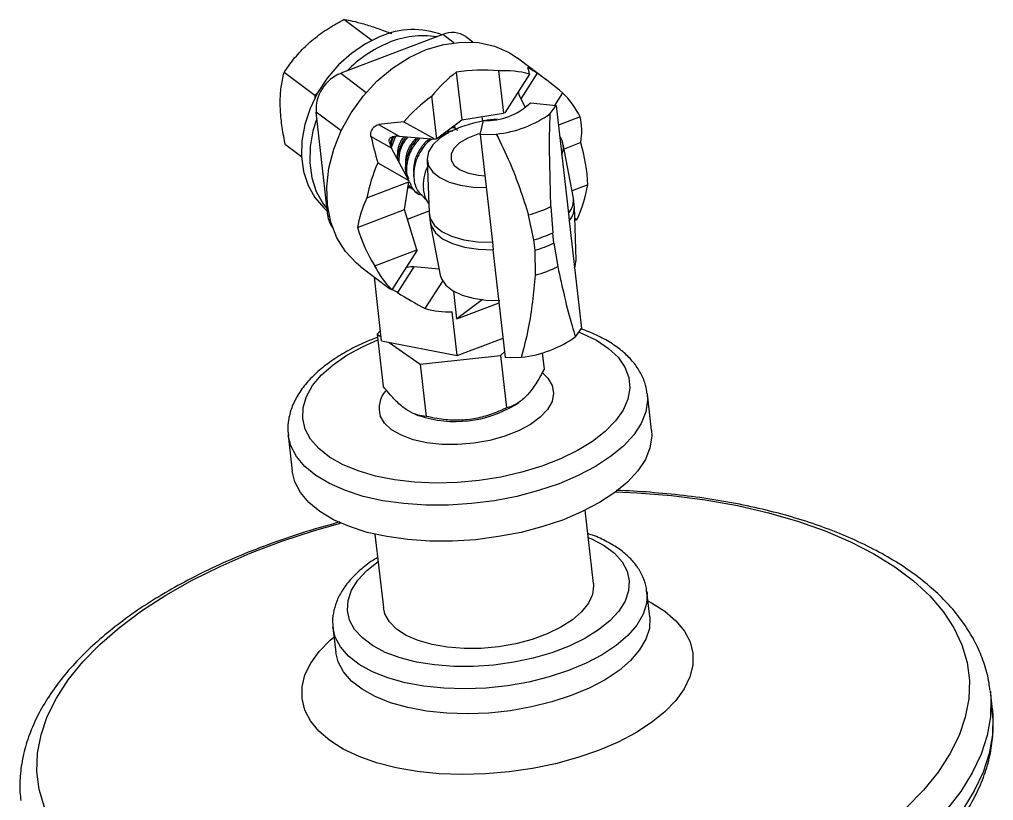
# Model space of a CAD drawing. Header units: millimetres. Extents: x 0 to 6631, y 0 to 4689.
# Drawn here: x 4373.7 to 4493.2, y 3785 to 3880.7 of the extents above; entities that cross this region are included whole.
import ezdxf

# ---------------------------------------------------------------- set-up
doc = ezdxf.new("R2010")
doc.units = ezdxf.units.MM
doc.header["$LTSCALE"] = 13
doc.layers.add('几何体', color=7, linetype='Continuous')

msp = doc.modelspace()

# ---------------------------------------------------------------- linework, layer by layer
at = {"layer": '几何体'}
for p, q in [((4416.96, 3878.17), (4413.55, 3880.74)), ((4425.69, 3878.89), (4413.16, 3874.14)), ((4427.02, 3877.89), (4425.69, 3878.89)), ((4429.37, 3877.96), (4428.48, 3878.63)), ((4433.8, 3876.67), (4434.84, 3875.99)), ((4438.35, 3873.34), (4434.84, 3875.99)), ((4409.96, 3871.42), (4406.21, 3874.24)), ((4413.16, 3874.14), (4416.28, 3871.79)), ((4427.33, 3874.28), (4427.99, 3868.44)), ((4432.52, 3874.44), (4433.11, 3869.24)), ((4436.31, 3874.05), (4433.29, 3869.3)), ((4437.25, 3874.16), (4435.23, 3871)), ((4410.32, 3871.74), (4409.96, 3871.42)), ((4409.96, 3871.42), (4409.96, 3871.09)), ((4424.3, 3871.32), (4424.89, 3866.12)), ((4434.95, 3871.77), (4434.89, 3871.82)), ((4434.92, 3871.86), (4434.95, 3871.77)), ((4440.36, 3871.76), (4439.38, 3870.21)), ((4435.23, 3871), (4435.81, 3869.9)), ((4436.44, 3870.53), (4439.58, 3870.18)), ((4438.85, 3869.2), (4439.58, 3870.18)), ((4439.58, 3870.18), (4441.09, 3856.96)), ((4411.57, 3856.72), (4410.13, 3869.38)), ((4413.19, 3867.07), (4410.13, 3869.38)), ((4427.99, 3868.44), (4433.11, 3869.24)), ((4430.57, 3868.29), (4430.51, 3868.83)), ((4433.29, 3869.3), (4433.11, 3869.24)), ((4417.78, 3867.86), (4420.31, 3866.42)), ((4420.91, 3868.2), (4424.72, 3866.05)), ((4424.89, 3866.12), (4427.99, 3868.44)), ((4427.23, 3867.25), (4427.09, 3867.77)), ((4430.25, 3866.64), (4430.67, 3868.34)), ((4442.51, 3868.79), (4439.86, 3867.78)), ((4426.39, 3866.79), (4425.51, 3866.6)), ((4425.71, 3866.46), (4425.53, 3866.59)), ((4426.12, 3866.95), (4425.98, 3866.93)), ((4430.25, 3866.64), (4432.23, 3866.69)), ((4430.25, 3866.64), (4431.76, 3853.42)), ((4408.34, 3863.89), (4406.36, 3865.37)), ((4419.39, 3864.98), (4416.86, 3866.41)), ((4419.5, 3866.38), (4419.18, 3865.55)), ((4419.89, 3866.4), (4419.36, 3865.03)), ((4420.31, 3866.42), (4424.72, 3866.05)), ((4424.89, 3866.12), (4424.72, 3866.05)), ((4441.67, 3859.04), (4440.44, 3865.45)), ((4442.6, 3865.64), (4440.55, 3864.86)), ((4421.5, 3861), (4419.39, 3864.98)), ((4417.7, 3863.15), (4421.5, 3861)), ((4423.76, 3863.55), (4424, 3857.03)), ((4416.37, 3858.86), (4421.52, 3860.82)), ((4420.98, 3857.43), (4421.52, 3860.82)), ((4421.5, 3861), (4421.52, 3860.82)), ((4443.46, 3860.48), (4441.54, 3859.75)), ((4421.41, 3860.13), (4421.74, 3860.14)), ((4421.44, 3860.32), (4421.55, 3860.24)), ((4422.41, 3859.59), (4422.56, 3859.48)), ((4423.43, 3858.82), (4423.65, 3858.66)), ((4441.8, 3857.97), (4441.7, 3858.88)), ((4415.2, 3855.23), (4420.98, 3857.43)), ((4422.47, 3852.51), (4420.98, 3857.43)), ((4421.33, 3856.27), (4423.99, 3857.28)), ((4438.94, 3857.81), (4439.17, 3854.6)), ((4441.09, 3856.96), (4441.19, 3856.06)), ((4442.05, 3851.29), (4441.81, 3857.81)), ((4411.57, 3856.72), (4411.77, 3856.57)), ((4424.01, 3856.87), (4424.11, 3855.96)), ((4424.14, 3855.8), (4425.37, 3849.4)), ((4436.85, 3853.72), (4436.19, 3856.77)), ((4441.19, 3856.06), (4442.69, 3842.84)), ((4442.13, 3856.19), (4441.87, 3856.34)), ((4439.31, 3853.33), (4439.17, 3854.6)), ((4431.76, 3853.42), (4431.86, 3852.51)), ((4437, 3852.45), (4436.85, 3853.72)), ((4439.31, 3853.33), (4439.77, 3850.44)), ((4417.32, 3850.55), (4422.47, 3852.51)), ((4419.47, 3847.59), (4422.49, 3852.33)), ((4422.47, 3852.51), (4422.49, 3852.33)), ((4433.36, 3839.29), (4431.86, 3852.51)), ((4437.03, 3849.4), (4437, 3852.45)), ((4415.61, 3850.41), (4419.12, 3847.77)), ((4422.13, 3850.41), (4420.12, 3847.26)), ((4421.31, 3850.34), (4421.22, 3850.34)), ((4421.25, 3850.39), (4421.31, 3850.34)), ((4425.23, 3850.15), (4422.13, 3850.41)), ((4418.17, 3841.34), (4417.28, 3849.15)), ((4423.52, 3845.29), (4425.66, 3848.66)), ((4427.4, 3844.05), (4427.02, 3847.43)), ((4430.5, 3846.37), (4427.4, 3844.05)), ((4430.5, 3846.37), (4430.5, 3846.39)), ((4430.57, 3846.38), (4430.5, 3846.37)), ((4427.4, 3844.05), (4432.6, 3846.02)), ((4427.43, 3839.55), (4426.83, 3844.88)), ((4418.03, 3842.6), (4417.62, 3842.18)), ((4441.96, 3841.85), (4442.69, 3842.84)), ((4417.62, 3842.18), (4418.11, 3841.84)), ((4417.62, 3842.18), (4418.35, 3835.78)), ((4427.43, 3839.55), (4433.09, 3841.69)), ((4418.17, 3841.34), (4427.43, 3839.55)), ((4419.08, 3841.16), (4422.9, 3838.49)), ((4422.9, 3838.49), (4432.77, 3839.53)), ((4432.77, 3839.53), (4433.28, 3840.05)), ((4432.77, 3839.53), (4433.5, 3833.13)), ((4433.36, 3839.29), (4435.34, 3839.34)), ((4437.87, 3839.87), (4438.1, 3837.87)), ((4422.9, 3838.49), (4423.62, 3832.09)), ((4451.27, 3830.38), (4450.77, 3834.8)), ((4434.58, 3833.51), (4435, 3833.79)), ((4422.24, 3832.37), (4422.77, 3832.17)), ((4406.71, 3829.79), (4407.21, 3825.37)), ((4407.04, 3828.46), (4406.72, 3829.71)), ((4407.54, 3824.05), (4407.21, 3825.37)), ((4444.15, 3811.58), (4443.12, 3820.57)), ((4417.35, 3817.64), (4418.38, 3808.65)), ((4451.06, 3807.52), (4450.72, 3810.58)), ((4418.57, 3807.87), (4418.38, 3808.65)), ((4412.2, 3806.2), (4412.55, 3803.14)), ((4412.21, 3806.1), (4412.2, 3806.2)), ((4412.48, 3805.04), (4412.21, 3806.1)), ((4412.83, 3801.98), (4412.55, 3803.14)), ((4492.82, 3798.5), (4492.84, 3798.36)), ((4493.09, 3796.17), (4492.84, 3798.36))]:
    msp.add_line(p, q, dxfattribs=at)
at = {"layer": '几何体', "flags": 128}
for points in [[(4417.98, 3878.64), (4416.18, 3877.75), (4414.46, 3876.58), (4412.89, 3875.16), (4411.49, 3873.53), (4410.31, 3871.74), (4409.39, 3869.83), (4408.74, 3867.86), (4408.38, 3865.87), (4408.33, 3863.94), (4408.59, 3862.1), (4409.14, 3860.4), (4409.97, 3858.9), (4411.07, 3857.63), (4411.51, 3857.25)], [(4414.42, 3869.31), (4415.9, 3871.34), (4417.6, 3873.17), (4419.49, 3874.76), (4421.53, 3876.06), (4423.65, 3877.04), (4425.81, 3877.69), (4427.96, 3877.97), (4430.04, 3877.9), (4432, 3877.46), (4433.8, 3876.67)], [(4415.61, 3850.41), (4415.07, 3850.85), (4413.73, 3852.28), (4412.68, 3853.97), (4411.94, 3855.89), (4411.52, 3858), (4411.45, 3860.23), (4411.71, 3862.53), (4412.3, 3864.85), (4413.21, 3867.13), (4414.42, 3869.31)], [(4410.22, 3868.59), (4409.75, 3867.09), (4409.4, 3865.11), (4409.35, 3863.17), (4409.6, 3861.33), (4410.15, 3859.64), (4410.99, 3858.14), (4411.61, 3857.35)], [(4430.57, 3868.29), (4429.43, 3868.04), (4427.86, 3867.55), (4426.47, 3866.92), (4425.33, 3866.18), (4424.47, 3865.36), (4423.94, 3864.5), (4423.76, 3863.63), (4423.93, 3862.8), (4424.46, 3862.03), (4425.31, 3861.35), (4426.45, 3860.81), (4427.83, 3860.42), (4429.4, 3860.19), (4431.08, 3860.14)], [(4432.34, 3868.51), (4431.11, 3868.38), (4430.97, 3868.35)], [(4430.28, 3866.74), (4429.97, 3866.66), (4428.74, 3866.19), (4427.74, 3865.6), (4427.04, 3864.92), (4426.69, 3864.21), (4426.7, 3863.5), (4427.08, 3862.85), (4427.8, 3862.3), (4428.82, 3861.89), (4430.06, 3861.65), (4430.83, 3861.59)], [(4423.96, 3858.16), (4423.57, 3858.82), (4423.29, 3859.91)], [(4424, 3857.03), (4424.14, 3856.35), (4424.66, 3855.5), (4425.55, 3854.76), (4426.76, 3854.16), (4428.25, 3853.73), (4429.94, 3853.47), (4431.76, 3853.42)], [(4424.11, 3855.96), (4424.24, 3855.44), (4424.76, 3854.6), (4425.65, 3853.86), (4426.86, 3853.26), (4428.35, 3852.82), (4430.04, 3852.57), (4431.86, 3852.51)], [(4441.85, 3850.29), (4441.93, 3850.5), (4442.05, 3851.29)], [(4425.37, 3849.4), (4425.51, 3848.95), (4426.03, 3848.18), (4426.88, 3847.51), (4428.03, 3846.96), (4429.41, 3846.57), (4430.97, 3846.34), (4432.66, 3846.29)], [(4408.79, 3830.53), (4408.49, 3831.83), (4408.54, 3833.16), (4408.95, 3834.51), (4409.71, 3835.85), (4410.81, 3837.16), (4412.22, 3838.41), (4413.92, 3839.59), (4415.89, 3840.66), (4417.7, 3841.47)], [(4442.39, 3842.42), (4442.79, 3842.26), (4444.54, 3841.41), (4446.02, 3840.42), (4447.18, 3839.33), (4448.01, 3838.13), (4448.49, 3836.86), (4448.62, 3835.55), (4448.38, 3834.2), (4447.8, 3832.85), (4446.87, 3831.52), (4445.61, 3830.24), (4444.05, 3829.02), (4442.21, 3827.9), (4440.13, 3826.88), (4437.84, 3825.99), (4435.38, 3825.24), (4432.81, 3824.65), (4430.15, 3824.23), (4427.47, 3823.98), (4424.81, 3823.91), (4422.21, 3824.02), (4419.73, 3824.31), (4417.4, 3824.77), (4415.28, 3825.4), (4413.39, 3826.18), (4411.77, 3827.1), (4410.45, 3828.15), (4409.45, 3829.3), (4408.79, 3830.53), (4408.79, 3830.53)], [(4437.91, 3837.41), (4438.56, 3836.78), (4439.09, 3835.88), (4439.26, 3834.92), (4439.07, 3833.92), (4438.52, 3832.93), (4437.63, 3831.98), (4436.44, 3831.1), (4434.97, 3830.31), (4433.28, 3829.65), (4431.43, 3829.14), (4429.49, 3828.8), (4427.51, 3828.63), (4425.57, 3828.65), (4423.72, 3828.85), (4422.05, 3829.23), (4420.59, 3829.77), (4419.4, 3830.45), (4418.53, 3831.26), (4418, 3832.16), (4418, 3832.16)], [(4450.76, 3834.83), (4450.8, 3834.06), (4450.59, 3832.64), (4450.01, 3831.22), (4449.09, 3829.81), (4447.83, 3828.45), (4446.26, 3827.15), (4444.41, 3825.93), (4442.29, 3824.82), (4439.95, 3823.83), (4437.43, 3822.98), (4434.77, 3822.28), (4432, 3821.75), (4429.19, 3821.39), (4426.36, 3821.2), (4423.58, 3821.21), (4420.88, 3821.39), (4418.31, 3821.75), (4415.91, 3822.28), (4413.72, 3822.98), (4411.77, 3823.84), (4410.11, 3824.83), (4408.75, 3825.94), (4407.72, 3827.16), (4407.04, 3828.46)], [(4451.27, 3830.38), (4451.3, 3829.65), (4451.09, 3828.23), (4450.52, 3826.81), (4449.59, 3825.4), (4448.34, 3824.04), (4446.77, 3822.74), (4444.91, 3821.52), (4442.79, 3820.41), (4440.46, 3819.42), (4437.93, 3818.57), (4435.27, 3817.87), (4432.51, 3817.34), (4429.69, 3816.97), (4426.86, 3816.79), (4424.08, 3816.79), (4421.38, 3816.98), (4418.81, 3817.34), (4416.41, 3817.87), (4414.22, 3818.57), (4412.27, 3819.42), (4410.61, 3820.41), (4409.25, 3821.53), (4408.22, 3822.75), (4407.54, 3824.05)], [(4446.92, 3822.85), (4449.47, 3822.73), (4453.72, 3822.37), (4457.84, 3821.84), (4461.81, 3821.14), (4465.61, 3820.27), (4469.2, 3819.24), (4472.57, 3818.06), (4475.69, 3816.72), (4478.55, 3815.25), (4481.14, 3813.65), (4483.42, 3811.93), (4485.4, 3810.1), (4487.05, 3808.17), (4488.37, 3806.15), (4489.35, 3804.06), (4489.98, 3801.91), (4490.27, 3799.71), (4490.2, 3797.48), (4489.77, 3795.22), (4489, 3792.96), (4487.88, 3790.71), (4486.43, 3788.47), (4484.64, 3786.28), (4482.54, 3784.13)], [(4376.81, 3784.19), (4376.17, 3786.34), (4375.89, 3788.54), (4375.96, 3790.78), (4376.39, 3793.03), (4377.16, 3795.29), (4378.28, 3797.55), (4379.73, 3799.78), (4381.51, 3801.98), (4383.62, 3804.13), (4386.02, 3806.22), (4388.72, 3808.23), (4391.69, 3810.16), (4394.92, 3811.99), (4398.38, 3813.7), (4402.05, 3815.3), (4405.92, 3816.77), (4409.95, 3818.09), (4413.14, 3819.01)], [(4443.5, 3817.23), (4443.9, 3817.06), (4445.45, 3816.24), (4446.72, 3815.3), (4447.67, 3814.25), (4448.28, 3813.12), (4448.55, 3811.92), (4448.47, 3810.69), (4448.04, 3809.45), (4447.26, 3808.22), (4446.16, 3807.03), (4444.76, 3805.9), (4443.08, 3804.86), (4441.16, 3803.92), (4439.04, 3803.11), (4436.76, 3802.45), (4434.37, 3801.94), (4431.92, 3801.59), (4429.45, 3801.42), (4427.02, 3801.43), (4424.67, 3801.61), (4422.46, 3801.96), (4420.43, 3802.49), (4418.62, 3803.16), (4417.07, 3803.98), (4415.81, 3804.93), (4414.86, 3805.97), (4414.24, 3807.11), (4414.24, 3807.11)], [(4414.24, 3807.11), (4413.97, 3808.3), (4414.05, 3809.53), (4414.49, 3810.78), (4415.26, 3812.01), (4416.36, 3813.2), (4417.73, 3814.3)], [(4444.15, 3811.58), (4444.17, 3811.32), (4444.02, 3810.25), (4443.53, 3809.18), (4442.7, 3808.14), (4441.57, 3807.14), (4440.15, 3806.23), (4438.48, 3805.43), (4436.63, 3804.75), (4434.62, 3804.22), (4432.52, 3803.85), (4430.39, 3803.65), (4428.28, 3803.63), (4426.26, 3803.78), (4424.37, 3804.11), (4422.67, 3804.6), (4421.2, 3805.24), (4420.01, 3806.01), (4419.12, 3806.9), (4418.57, 3807.87)], [(4450.71, 3810.62), (4450.73, 3810.46), (4450.66, 3809.15), (4450.24, 3807.83), (4449.47, 3806.51), (4448.36, 3805.23), (4446.94, 3804.01), (4445.23, 3802.87), (4443.26, 3801.83), (4441.08, 3800.92), (4438.71, 3800.14), (4436.21, 3799.52), (4433.62, 3799.06), (4430.99, 3798.78), (4428.37, 3798.68), (4425.8, 3798.75), (4423.35, 3799.01), (4421.04, 3799.44), (4418.93, 3800.03), (4417.05, 3800.79), (4415.43, 3801.68), (4414.12, 3802.7), (4413.13, 3803.83), (4412.48, 3805.04)], [(4450.84, 3809.46), (4451.29, 3809.23), (4452.93, 3808.19), (4454.28, 3807.03), (4455.31, 3805.77), (4456, 3804.43), (4456.34, 3803.04), (4456.34, 3801.6), (4455.99, 3800.14), (4455.3, 3798.68), (4454.27, 3797.25), (4452.92, 3795.86), (4451.27, 3794.54), (4449.35, 3793.3), (4447.17, 3792.16), (4444.79, 3791.13), (4442.22, 3790.25), (4439.51, 3789.5), (4436.69, 3788.92), (4433.82, 3788.5), (4430.92, 3788.25), (4428.04, 3788.18), (4425.22, 3788.28), (4422.51, 3788.56), (4419.95, 3789.01), (4417.56, 3789.62), (4415.4, 3790.39), (4413.47, 3791.3), (4411.83, 3792.34), (4410.48, 3793.5), (4409.46, 3794.76), (4408.77, 3796.09), (4408.77, 3796.09)], [(4451.06, 3807.53), (4451.07, 3807.41), (4451.01, 3806.1), (4450.59, 3804.77), (4449.82, 3803.46), (4448.71, 3802.18), (4447.29, 3800.95), (4445.58, 3799.81), (4443.61, 3798.78), (4441.42, 3797.86), (4439.06, 3797.09), (4436.56, 3796.46), (4433.97, 3796.01), (4431.34, 3795.72), (4428.72, 3795.62), (4426.15, 3795.69), (4423.69, 3795.95), (4421.39, 3796.38), (4419.27, 3796.98), (4417.39, 3797.73), (4415.78, 3798.63), (4414.47, 3799.64), (4413.48, 3800.77), (4412.83, 3801.98)], [(4408.77, 3796.09), (4408.42, 3797.49), (4408.42, 3798.93), (4408.77, 3800.39), (4409.47, 3801.84), (4410.5, 3803.28), (4411.85, 3804.67), (4412.33, 3805.08)], [(4492.84, 3798.36), (4492.91, 3797.52), (4492.86, 3795.25), (4492.46, 3792.96), (4491.71, 3790.67), (4490.62, 3788.38), (4489.2, 3786.1), (4487.45, 3783.86)], [(4493.09, 3796.17), (4493.16, 3795.33), (4493.11, 3793.06), (4492.71, 3790.77), (4491.96, 3788.48), (4490.87, 3786.18), (4489.45, 3783.91)]]:
    msp.add_lwpolyline(points, dxfattribs=at)
at = {"layer": '几何体'}
for centre, radius, start, end in [((4422.07, 3869.47), 10.03, 69.3784, 114.0161), ((4423.19, 3868.16), 10.58, 80.6502, 113.3175), ((4426.85, 3876.29), 2.86, 55.1202, 114.0682), ((4424.79, 3863.92), 15.11, 112.5306, 135.8964), ((4414.92, 3869.67), 4.8, 111.5028, 183.5341), ((4433.26, 3863.11), 11.35, 74.4233, 93.7442), ((4436.04, 3855.15), 19.98, 125.9937, 139.2314), ((4433.38, 3864.43), 10.12, 25.4852, 46.3477), ((4431, 3876.16), 7.82, 267.5743, 314.0091), ((4430.85, 3880.3), 13.68, 275.806, 305.7774), ((4438.28, 3865.05), 2.19, 335.3557, 37.6195), ((4434.56, 3855.59), 18.48, 155.8553, 169.8031), ((4428.57, 3860.37), 5.3, 154.2252, 185.055), ((4425.27, 3863.75), 18.48, 335.8553, 349.8031), ((4439.16, 3858.63), 2.55, 319.2142, 9.3943), ((4431.99, 3871.98), 15.78, 285.4621, 296.1213), ((4439.23, 3857.74), 2.58, 319.4397, 5.2851), ((4414.38, 3856.98), 2.83, 185.4126, 217.5286), ((4432.33, 3869.12), 16.05, 286.3732, 295.2102), ((4432.47, 3867.85), 16.05, 286.3732, 295.2102), ((4426.45, 3854.91), 10.12, 205.4852, 226.3477), ((4432.83, 3864.61), 15.78, 285.4621, 296.1213), ((4426.54, 3856.09), 11.21, 254.3479, 271.4523), ((4433.96, 3852.96), 13.68, 275.806, 305.7774), ((4421.08, 3833.1), 3.22, 138.5962, 197.0043), ((4427.22, 3845.68), 14.22, 251.7757, 301.1995)]:
    msp.add_arc(centre, radius, start, end, dxfattribs=at)
for centre, major_axis, ratio, start_param, end_param in [((4427.38, 3861.58), (8.14, 13.89), 0.275393, 5.962274, 6.097271), ((4428.9, 3860.43), (5.53, 15.55), 0.569474, 0.709872, 1.014565), ((4428.9, 3860.43), (16.86, 3.95), 0.80293, 1.172167, 1.47686), ((4427.38, 3861.58), (24.16, -16.52), 0.545337, 1.399999, 1.534996), ((4435.38, 3871.85), (-0.32, 1.28), 0.327226, 1.548729, 2.217739), ((4427.38, 3861.58), (24.59, 0.31), 0.282232, 1.83339, 1.968387), ((4428.9, 3860.43), (12.61, 10.37), 0.546228, 5.73007, 6.034762), ((4419.53, 3865.83), (1.31, 0.33), 0.382962, 0.841615, 1.510625), ((4427.38, 3861.58), (-8.54, 24.24), 0.340832, 1.25191, 1.386907), ((4419.53, 3865.83), (-0.32, 1.28), 0.327226, 1.548729, 2.217739), ((4428.9, 3860.43), (-2.01, 17.11), 0.843384, 4.61652, 4.921213), ((4428.9, 3860.43), (12.61, 10.37), 0.546228, 2.283784, 2.588477), ((4427.38, 3861.58), (24.59, 0.31), 0.282232, 5.339161, 5.352215), ((4428.9, 3860.43), (-2.01, 17.11), 0.843384, 1.77962, 2.084313), ((4421.35, 3849.82), (1.31, 0.33), 0.382962, 0.841615, 1.510625), ((4427.38, 3861.58), (8.14, 13.89), 0.275393, 3.109924, 3.197914), ((4427.38, 3861.58), (24.16, -16.52), 0.545337, 4.783827, 4.918825)]:
    msp.add_ellipse(centre, major_axis=major_axis, ratio=ratio, start_param=start_param, end_param=end_param, dxfattribs=at)
for points, knots in [([(4406.21, 3874.24), (4406.58, 3874.78), (4407.34, 3875.88), (4408.77, 3877.45), (4410.47, 3878.89), (4412.1, 3879.95), (4413.15, 3880.52), (4413.55, 3880.74)], [0, 0, 0, 0, 0.213245, 0.431498, 0.645486, 0.868042, 1, 1, 1, 1]), ([(4413.55, 3880.74), (4413.79, 3880.7), (4414.4, 3880.6), (4415.58, 3880.32), (4417.1, 3879.86), (4418.43, 3879.39), (4419.22, 3879.08), (4419.43, 3879)], [0, 0, 0, 0, 0.166731, 0.42185, 0.676434, 0.913459, 1, 1, 1, 1]), ([(4436.09, 3874.81), (4436.09, 3874.82), (4436.09, 3874.85), (4436.22, 3874.8), (4436.41, 3874.7), (4436.66, 3874.55), (4436.96, 3874.36), (4437.15, 3874.23), (4437.25, 3874.16)], [0, 0, 0, 0, 0.163826, 0.327654, 0.491393, 0.654851, 0.818278, 1, 1, 1, 1]), ([(4406.36, 3865.37), (4406.22, 3866.08), (4405.94, 3867.51), (4405.72, 3869.6), (4405.73, 3871.57), (4405.93, 3873.09), (4406.13, 3873.93), (4406.21, 3874.24)], [0, 0, 0, 0, 0.213245, 0.431498, 0.645486, 0.868042, 1, 1, 1, 1]), ([(4438.94, 3857.81), (4438.89, 3859.36), (4438.8, 3862.47), (4438.75, 3866.27), (4438.83, 3868.54), (4438.85, 3869.2)], [0, 0, 0, 0, 0.415167, 0.831259, 1, 1, 1, 1]), ([(4416.86, 3866.41), (4416.85, 3866.51), (4416.82, 3866.69), (4416.89, 3867.01), (4417.04, 3867.32), (4417.24, 3867.58), (4417.5, 3867.79), (4417.68, 3867.83), (4417.78, 3867.86)], [0, 0, 0, 0, 0.163826, 0.327654, 0.491393, 0.654851, 0.818278, 1, 1, 1, 1]), ([(4426.88, 3867.02), (4426.86, 3867.02), (4426.55, 3867.11), (4426.18, 3866.96), (4425.82, 3866.81)], [0, 0, 0, 0, 0.041471, 1, 1, 1, 1]), ([(4427.51, 3867.12), (4427.44, 3867.21), (4427.24, 3867.44), (4426.92, 3867.47), (4426.73, 3867.49)], [0, 0, 0, 0, 0.382697, 1, 1, 1, 1]), ([(4427.36, 3867.23), (4427.29, 3867.32), (4427.16, 3867.49), (4426.95, 3867.52), (4426.85, 3867.53)], [0, 0, 0, 0, 0.552724, 1, 1, 1, 1]), ([(4432.23, 3866.69), (4432.81, 3865.53), (4434.41, 3862.29), (4435.5, 3858.93), (4436.19, 3856.77)], [0, 0, 0, 0, 0.358563, 1, 1, 1, 1]), ([(4419.11, 3865.76), (4419.1, 3865.81), (4419.08, 3865.92), (4419.13, 3866.09), (4419.22, 3866.22), (4419.35, 3866.31), (4419.44, 3866.34), (4419.49, 3866.35)], [0, 0, 0, 0, 0.2136135, 0.4278776, 0.6264481, 0.8162507, 1, 1, 1, 1]), ([(4419.65, 3866.38), (4419.62, 3866.32), (4419.43, 3865.97), (4419.34, 3865.59), (4419.28, 3865.28)], [0, 0, 0, 0, 0.185316, 1, 1, 1, 1]), ([(4420.91, 3866.37), (4420.83, 3866.28), (4420.42, 3865.78), (4420.07, 3864.78), (4420.09, 3863.97), (4420.09, 3863.66)], [0, 0, 0, 0, 0.1191221, 0.6606831, 1, 1, 1, 1]), ([(4421.16, 3866.35), (4421.04, 3866.22), (4420.8, 3865.94), (4420.43, 3865.14), (4420.11, 3864.33), (4420.13, 3863.72), (4420.13, 3863.58)], [0, 0, 0, 0, 0.174397, 0.36152, 0.853079, 1, 1, 1, 1]), ([(4421.38, 3866.33), (4421.24, 3866.17), (4420.71, 3865.55), (4420.29, 3864.42), (4420.29, 3863.56), (4420.3, 3863.27)], [0, 0, 0, 0, 0.191967, 0.719723, 1, 1, 1, 1]), ([(4422.68, 3866.22), (4422.38, 3865.89), (4421.94, 3865.42), (4421.43, 3864.38), (4421.1, 3863.25), (4421.01, 3862.06), (4421.25, 3861.5), (4421.32, 3861.34)], [0, 0, 0, 0, 0.242874, 0.346199, 0.617624, 0.888429, 1, 1, 1, 1]), ([(4422.42, 3866.24), (4422.17, 3865.95), (4421.56, 3865.26), (4421.05, 3863.91), (4421.08, 3862.98), (4421.1, 3862.56)], [0, 0, 0, 0, 0.281577, 0.669858, 1, 1, 1, 1]), ([(4422.9, 3866.2), (4422.57, 3865.84), (4421.84, 3865.03), (4421.28, 3863.41), (4421.13, 3862.04), (4421.39, 3861.41), (4421.46, 3861.25)], [0, 0, 0, 0, 0.26036, 0.578861, 0.895211, 1, 1, 1, 1]), ([(4424.13, 3866.1), (4423.98, 3866.01), (4423.42, 3865.66), (4422.66, 3864.59), (4422.06, 3863.15), (4422.09, 3862.22), (4422.11, 3861.79)], [0, 0, 0, 0, 0.107099, 0.418607, 0.732828, 1, 1, 1, 1]), ([(4424.39, 3866.08), (4424.24, 3865.99), (4423.62, 3865.61), (4423.03, 3864.77), (4422.44, 3863.63), (4422.09, 3862.47), (4422.08, 3860.97), (4422.52, 3859.64), (4423.19, 3859.1), (4423.47, 3858.88)], [0, 0, 0, 0, 0.060754, 0.257758, 0.321314, 0.48827, 0.654844, 0.852219, 1, 1, 1, 1]), ([(4421.06, 3862.56), (4421.07, 3862.48), (4421.08, 3862.32), (4421.1, 3862.15), (4421.11, 3862.07)], [0, 0, 0, 0, 0.499995, 1, 1, 1, 1]), ([(4422.07, 3861.8), (4422.08, 3861.72), (4422.1, 3861.55), (4422.11, 3861.39), (4422.12, 3861.3)], [0, 0, 0, 0, 0.499995, 1, 1, 1, 1]), ([(4421.61, 3860.83), (4421.67, 3860.64), (4421.89, 3859.96), (4422.48, 3859.36), (4423.05, 3859.21), (4423.14, 3859.19)], [0, 0, 0, 0, 0.240432, 0.881707, 1, 1, 1, 1]), ([(4421.46, 3860.42), (4421.58, 3860.26), (4421.75, 3860.03), (4422.04, 3859.97), (4422.13, 3859.95)], [0, 0, 0, 0, 0.675053, 1, 1, 1, 1]), ([(4439.77, 3850.44), (4440.05, 3849.19), (4440.6, 3846.7), (4441.31, 3843.79), (4441.81, 3842.29), (4441.96, 3841.85)], [0, 0, 0, 0, 0.4151672, 0.8312595, 1, 1, 1, 1]), ([(4435.34, 3839.34), (4435.65, 3840.52), (4436.51, 3843.81), (4436.83, 3847.21), (4437.03, 3849.4)], [0, 0, 0, 0, 0.3585631, 1, 1, 1, 1]), ([(4420.12, 3847.26), (4420.03, 3847.31), (4419.84, 3847.43), (4419.62, 3847.56), (4419.51, 3847.62), (4419.49, 3847.63)], [0, 0, 0, 0, 0.448478, 0.896959, 1, 1, 1, 1]), ([(4450.73, 3834.83), (4450.69, 3835.19), (4450.58, 3836.03), (4450.04, 3837.29), (4449.21, 3838.58), (4448.09, 3839.78), (4446.7, 3840.87), (4445.02, 3841.83), (4443.63, 3842.47), (4442.75, 3842.75), (4442.58, 3842.8)], [0, 0, 0, 0, 0.099186, 0.234587, 0.37147, 0.512633, 0.659108, 0.809929, 0.963052, 1, 1, 1, 1]), ([(4417.67, 3841.77), (4417.17, 3841.58), (4415.91, 3841.1), (4414.07, 3840.17), (4412.17, 3839.02), (4410.5, 3837.75), (4409.09, 3836.38), (4407.97, 3834.9), (4407.16, 3833.36), (4406.73, 3831.8), (4406.6, 3830.55), (4406.73, 3829.87), (4406.76, 3829.69)], [0, 0, 0, 0, 0.0730109, 0.1850584, 0.2977553, 0.4111901, 0.5252697, 0.639172, 0.7512103, 0.8594441, 0.9631346, 1, 1, 1, 1]), ([(4438.1, 3837.87), (4437.81, 3837.32), (4437.22, 3836.22), (4436.24, 3834.86), (4435.2, 3833.86), (4434.27, 3833.35), (4433.71, 3833.19), (4433.5, 3833.13)], [0, 0, 0, 0, 0.213245, 0.431498, 0.645486, 0.868042, 1, 1, 1, 1]), ([(4423.62, 3832.09), (4423.29, 3832.12), (4422.61, 3832.19), (4421.48, 3832.68), (4420.28, 3833.59), (4419.23, 3834.69), (4418.59, 3835.49), (4418.35, 3835.78)], [0, 0, 0, 0, 0.213245, 0.431498, 0.645486, 0.868042, 1, 1, 1, 1]), ([(4433.5, 3833.13), (4433.33, 3833.05), (4432.58, 3832.7), (4431.18, 3832.16), (4429.19, 3831.67), (4427.09, 3831.56), (4425.21, 3831.74), (4424.07, 3831.99), (4423.62, 3832.09)], [0, 0, 0, 0, 0.055345, 0.250287, 0.444823, 0.653771, 0.863157, 1, 1, 1, 1]), ([(4492.78, 3798.51), (4492.75, 3798.82), (4492.65, 3799.88), (4492.16, 3801.66), (4491.31, 3803.84), (4490.14, 3805.94), (4488.67, 3807.97), (4486.91, 3809.91), (4484.85, 3811.75), (4482.52, 3813.48), (4479.91, 3815.09), (4477.05, 3816.57), (4473.96, 3817.91), (4470.66, 3819.11), (4467.17, 3820.15), (4463.5, 3821.04), (4459.68, 3821.78), (4455.72, 3822.35), (4451.65, 3822.75), (4448.72, 3822.96), (4447.13, 3823), (4446.96, 3823)], [0, 0, 0, 0, 0.021298, 0.075401, 0.129583, 0.184229, 0.239615, 0.29586, 0.352917, 0.410623, 0.468765, 0.527143, 0.585608, 0.644039, 0.702395, 0.760657, 0.818825, 0.876904, 0.934904, 0.992839, 1, 1, 1, 1]), ([(4413.06, 3819.14), (4411.85, 3818.81), (4409.3, 3818.1), (4405.54, 3816.85), (4401.78, 3815.44), (4398.19, 3813.9), (4394.78, 3812.23), (4391.56, 3810.46), (4388.56, 3808.58), (4385.79, 3806.59), (4383.27, 3804.52), (4381.01, 3802.36), (4379.02, 3800.12), (4377.34, 3797.82), (4375.97, 3795.48), (4374.92, 3793.1), (4374.2, 3790.71), (4373.82, 3788.33), (4373.73, 3786.43), (4373.88, 3785.33), (4373.92, 3785.01)], [0, 0, 0, 0, 0.051853, 0.109813, 0.167839, 0.225945, 0.284145, 0.342452, 0.400877, 0.45942, 0.518073, 0.576802, 0.635506, 0.694034, 0.75218, 0.8097, 0.866381, 0.922128, 0.977029, 1, 1, 1, 1]), ([(4450.68, 3810.63), (4450.67, 3810.76), (4450.64, 3811.35), (4450.27, 3812.37), (4449.59, 3813.63), (4448.61, 3814.78), (4447.36, 3815.83), (4445.83, 3816.75), (4444.51, 3817.38), (4443.65, 3817.65), (4443.45, 3817.71)], [0, 0, 0, 0, 0.039698, 0.183232, 0.32686, 0.47443, 0.628302, 0.788213, 0.951799, 1, 1, 1, 1]), ([(4417.68, 3814.78), (4417.55, 3814.71), (4416.81, 3814.28), (4415.66, 3813.38), (4414.3, 3812.09), (4413.29, 3810.73), (4412.59, 3809.36), (4412.21, 3807.97), (4412.09, 3806.86), (4412.22, 3806.22), (4412.25, 3806.07)], [0, 0, 0, 0, 0.034206, 0.196819, 0.360632, 0.524189, 0.667812, 0.805681, 0.952705, 1, 1, 1, 1]), ([(4375.16, 3778.51), (4375.33, 3778.09), (4375.79, 3776.95), (4376.8, 3775.13), (4378.25, 3773.1), (4380.01, 3771.16), (4382.05, 3769.31), (4384.38, 3767.58), (4386.97, 3765.96), (4389.82, 3764.47), (4392.9, 3763.13), (4396.2, 3761.93), (4399.69, 3760.88), (4403.35, 3759.98), (4407.16, 3759.25), (4411.11, 3758.67), (4415.18, 3758.25), (4419.33, 3757.99), (4423.56, 3757.89), (4427.84, 3757.96), (4432.16, 3758.19), (4436.47, 3758.57), (4440.78, 3759.12), (4445.04, 3759.82), (4449.25, 3760.67), (4453.37, 3761.67), (4457.4, 3762.81), (4461.3, 3764.09), (4465.06, 3765.5), (4468.66, 3767.04), (4472.08, 3768.7), (4475.31, 3770.47), (4478.32, 3772.35), (4481.1, 3774.33), (4483.63, 3776.4), (4485.9, 3778.55), (4487.89, 3780.79), (4489.59, 3783.09), (4490.97, 3785.43), (4492.03, 3787.81), (4492.77, 3790.2), (4493.15, 3792.58), (4493.25, 3794.63), (4493.09, 3795.86), (4493.03, 3796.32)], [0, 0, 0, 0, 0.013207, 0.036308, 0.059636, 0.083325, 0.107358, 0.131669, 0.156166, 0.180765, 0.205403, 0.230028, 0.254622, 0.279177, 0.303692, 0.328169, 0.352613, 0.377029, 0.401422, 0.425797, 0.450161, 0.474517, 0.498872, 0.523228, 0.54759, 0.571964, 0.596354, 0.620766, 0.645205, 0.669678, 0.69419, 0.718747, 0.743353, 0.76801, 0.792713, 0.817448, 0.842176, 0.866832, 0.891331, 0.915569, 0.939457, 0.962952, 0.986088, 1, 1, 1, 1])]:
    msp.add_open_spline(points, degree=3, knots=knots, dxfattribs=at)

doc.saveas('drawing.dxf')
